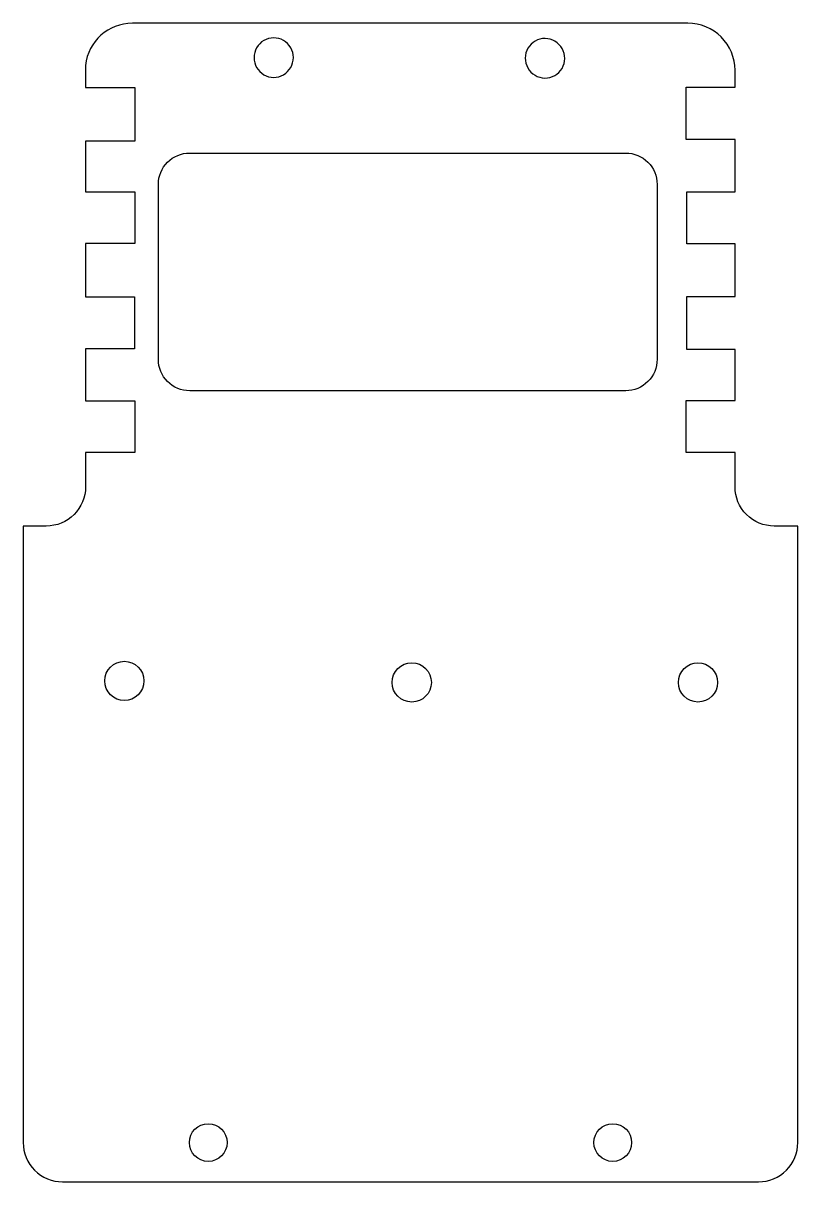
# Model space of a CAD drawing. Header units: millimetres. Extents: x -119.3 to -70, y -75 to -1.3.
import ezdxf

# ---------------------------------------------------------------- set-up
doc = ezdxf.new("R2010")
doc.units = ezdxf.units.MM
doc.layers.get('0').update_dxf_attribs({"linetype": 'CONTINUOUS'})

msp = doc.modelspace()

# ---------------------------------------------------------------- linework, layer by layer
for points in [[(-72.5, -75, 0.414214), (-70, -72.5), (-70, -33.275), (-71.5, -33.275, -0.414214), (-74, -30.775), (-74, -28.585), (-77.103, -28.585), (-77.103, -25.276), (-74, -25.276), (-74, -22.036), (-77.062, -22.036), (-77.062, -18.662), (-74, -18.662), (-74, -15.326), (-77.062, -15.326), (-77.062, -12), (-74, -12), (-74, -8.684), (-77.103, -8.684), (-77.103, -5.35), (-74, -5.35), (-74, -4.275, 0.414214), (-77, -1.275), (-112.359, -1.275, 0.383687), (-115.342, -3.959), (-115.342, -5.376), (-112.208, -5.376), (-112.208, -8.785), (-115.342, -8.785), (-115.342, -12.004), (-112.205, -12.004), (-112.205, -15.304), (-115.342, -15.304), (-115.342, -18.697), (-112.233, -18.697), (-112.233, -22), (-115.342, -22), (-115.342, -25.302), (-112.208, -25.302), (-112.208, -28.585), (-115.342, -28.585), (-115.342, -30.775, -0.414214), (-117.842, -33.275), (-119.314, -33.275), (-119.314, -72.5, 0.414214), (-116.814, -75)], [(-102.127, -3.627, 1.006449), (-104.606, -3.305, 1.006449)], [(-87.184, -4.123, 1.007312), (-85.007, -2.893, 1.007312)], [(-108.709, -9.536), (-80.958, -9.536, -0.414214), (-78.958, -11.536), (-78.958, -22.664, -0.414214), (-80.958, -24.664), (-108.709, -24.664, -0.414214), (-110.709, -22.664), (-110.709, -11.536, -0.414214)]]:
    msp.add_lwpolyline(points, format="xyb", close=True)
for centre, radius in [((-112.873, -43.128), 1.25), ((-94.577, -43.222), 1.25), ((-76.356, -43.222), 1.25), ((-107.532, -72.5), 1.2), ((-81.782, -72.5), 1.2)]:
    msp.add_circle(centre, radius)

doc.saveas('drawing.dxf')
